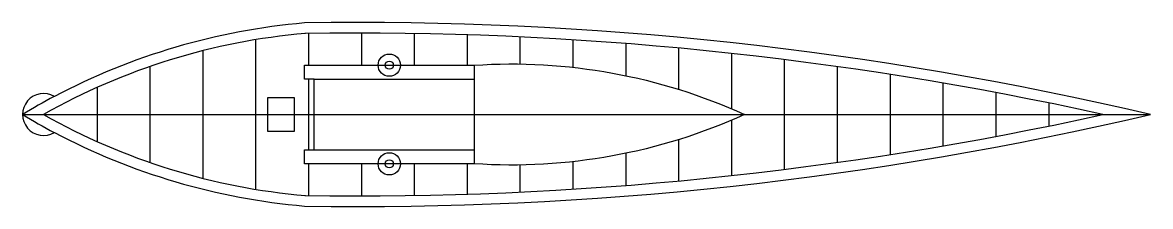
# Model space of a CAD drawing. Extents: x -16 to 0, y -1.3 to 1.3.
import ezdxf

# ---------------------------------------------------------------- set-up
doc = ezdxf.new("R2010")
doc.units = 0
doc.header["$MEASUREMENT"] = 0
doc.layers.get('0').update_dxf_attribs({"linetype": 'CONTINUOUS'})
doc.layers.add('C-BARCO', color=2, linetype='CONTINUOUS')

# ---------------------------------------------------------------- blocks, each defined once
blk = doc.blocks.new('*X0')
at = {"color": 0}
for p, q in [((6.75, 13.226), (6.75, 13.677)), ((7.5, 13.226), (7.5, 13.682)), ((8.25, 13.226), (8.25, 13.675)), ((9, 13.226), (9, 13.657)), ((9.75, 13.243), (9.75, 13.628)), ((6, 11.464), (6, 13.589)), ((10.5, 13.196), (10.5, 13.586)), ((11.25, 13.077), (11.25, 13.534)), ((12, 12.882), (12, 13.469)), ((5.25, 11.62), (5.25, 13.433)), ((12.75, 12.606), (12.75, 13.393)), ((13.5, 11.747), (13.5, 13.306)), ((4.5, 11.844), (4.5, 13.209)), ((14.25, 11.846), (14.25, 13.206)), ((6.75, 12.026), (6.75, 13.026)), ((15, 11.958), (15, 13.095)), ((15.75, 12.081), (15.75, 12.972)), ((3.75, 12.141), (3.75, 12.912)), ((16.5, 12.216), (16.5, 12.837)), ((17.25, 12.363), (17.25, 12.689)), ((3, 12.519), (3, 12.534)), ((18, 12.523), (18, 12.53)), ((12.75, 11.659), (12.75, 12.447)), ((12, 11.583), (12, 12.171)), ((10.5, 11.466), (10.5, 11.857)), ((11.25, 11.519), (11.25, 11.976)), ((6.75, 11.375), (6.75, 11.826)), ((7.5, 11.371), (7.5, 11.826)), ((8.25, 11.377), (8.25, 11.826)), ((9, 11.395), (9, 11.826)), ((9.75, 11.425), (9.75, 11.81))]:
    blk.add_line(p, q, dxfattribs=at)

msp = doc.modelspace()

# ---------------------------------------------------------------- linework, layer by layer
at = {"layer": 'C-BARCO'}
for p, q in [((-9.595, 0.7), (-9.595, -0.7)), ((-11.865, 0.5), (-9.595, 0.5)), ((-16, 0), (0, 0)), ((-11.865, -0.5), (-9.595, -0.5))]:
    msp.add_line(p, q, dxfattribs=at)
for points in [[(-12, 1.3, 0.100499), (-15.549, 0.255, 1.768791), (-15.549, -0.255, 0.100499), (-12, -1.3, 0.061702), (0, 0, 0.061702)], [(-12, 0.7), (-9.595, 0.7, -0.124229), (-5.759, 0, -0.124229), (-9.595, -0.7), (-12, -0.7), (-12, -0.5), (-11.865, -0.5), (-11.865, 0.5), (-12, 0.5)]]:
    msp.add_lwpolyline(points, format="xyb", close=True, dxfattribs=at)
for points in [[(-11.987, 1.151, 0.107539), (-15.703, 0, 0.107539), (-11.987, -1.151, 0.107539)], [(-11.998, -1.15, 0.058339), (-0.674, 0, 0.058339), (-11.998, 1.15, 0.058339)]]:
    msp.add_lwpolyline(points, format="xyb", dxfattribs=at)
msp.add_lwpolyline([(-12.521, -0.241), (-12.521, 0), (-12.521, 0.241), (-12.149, 0.241), (-12.149, 0), (-12.149, -0.241)], close=True, dxfattribs=at)
for centre, radius in [((-10.798, 0.7), 0.158), ((-10.798, 0.7), 0.0576), ((-10.798, -0.7), 0.158), ((-10.798, -0.7), 0.0576)]:
    msp.add_circle(centre, radius, dxfattribs=at)
for centre, start, end in [((-11.201, -7.962), 117.8859, 121.0781), ((-11.201, 7.962), 238.9219, 242.1141)]:
    msp.add_arc(centre, 9.297, start, end, dxfattribs=at)

# ---------------------------------------------------------------- block references
msp.add_blockref('*X0', (-18.689, -12.526), dxfattribs=at)

doc.saveas('drawing.dxf')
